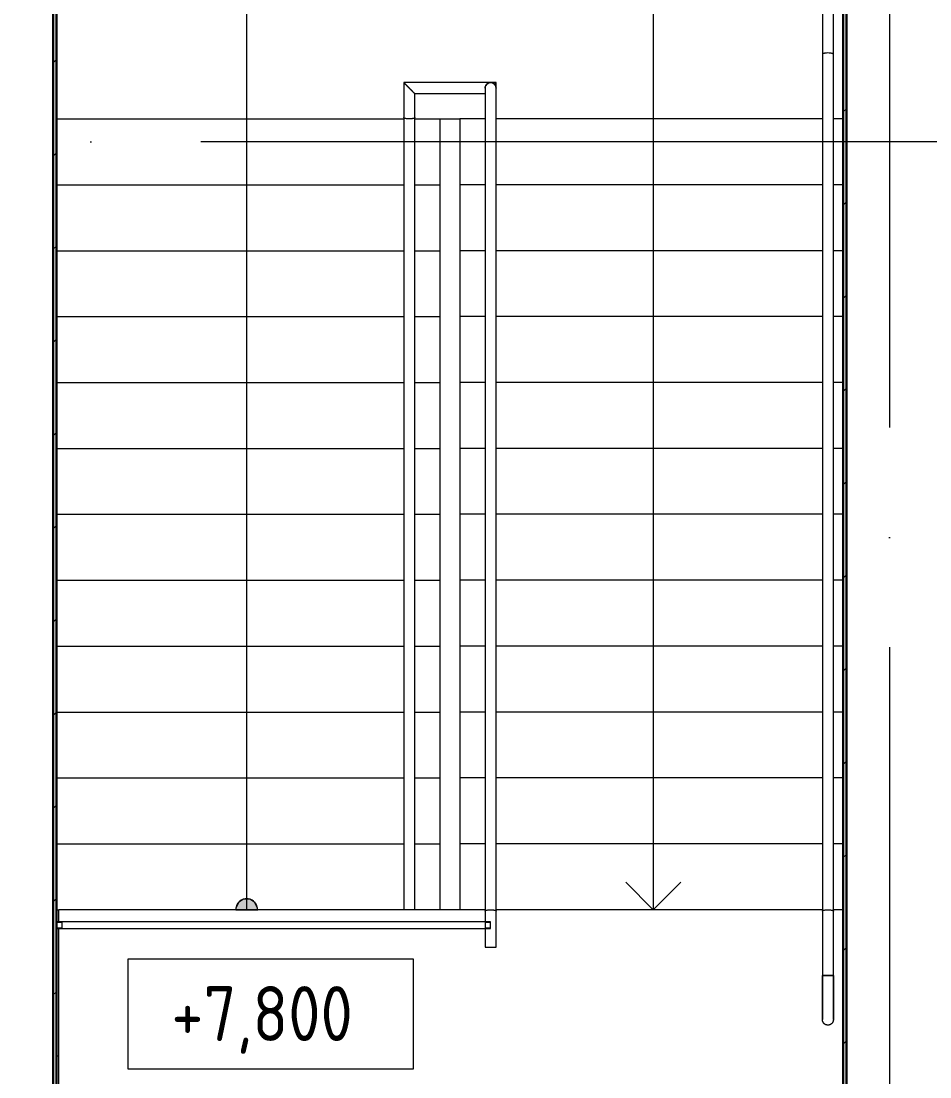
# Model space of a CAD drawing. Header units: millimetres. Extents: x -421858 to 614926, y -468665 to 141641.
# Drawn here: x 264194 to 268330, y -7219 to -2413 of the extents above; entities that cross this region are included whole.
import ezdxf

# ---------------------------------------------------------------- set-up
doc = ezdxf.new("R2010")
doc.units = ezdxf.units.MM
doc.linetypes.add('ADSK_Линия сетки', pattern=[25, 20, -2.5, 0, -2.5])
for name, color, linetype, lineweight in [('Аннотация', 7, 'Continuous', 18), ('Лестницы', 252, 'Continuous', 9), ('Ограждение', 252, 'Continuous', 9), ('Оси', 252, 'Continuous', 9), ('Отметки', 7, 'Continuous', 9), ('Перекрытие', 252, 'Continuous', 18), ('Стены внутренние', 7, 'Continuous', 18), ('Стены наружные', 7, 'Continuous', 18), ('Стрелки вверх', 252, 'Continuous', 18)]:
    doc.layers.add(name, color=color, linetype=linetype, lineweight=lineweight)
doc.styles.add('GOST Common_2', font='', dxfattribs={"width": 0.9, "height": 250})
doc.styles.get('GOST Common_2').set_extended_font_data('GOST type B')

# ---------------------------------------------------------------- blocks, each defined once
blk = doc.blocks.new('3 этаж')
at = {"layer": 'Стрелки вверх', "true_color": 0x636466}
h = blk.add_hatch(color=251, dxfattribs=at)
edge = h.paths.add_edge_path()
edge.add_arc((265220.8, -6458.4), 50, 359.8309, 540.1691)
edge.add_line((265170.8, -6458.6), (265220.8, -6458.4))
edge.add_line((265220.8, -6458.4), (265270.8, -6458.6))
blk.add_hatch(color=251, dxfattribs=at).paths.add_polyline_path([(265269.2, -6458.4), (265270.3, -6451.3), (265258.6, -6425.7), (265234.9, -6410.5), (265206.7, -6410.5), (265183, -6425.7), (265171.3, -6451.3), (265172.3, -6458.4)])
at = {"layer": 'Аннотация', "color": 251, "lineweight": 20, "true_color": 0x636466, "extrusion": (0, 0, -1)}
for p, q in [((265979.2, -6682.7), (264679.2, -6682.7)), ((264679.2, -6682.7), (264679.2, -7182.7)), ((265979.2, -7182.7), (265979.2, -6682.7)), ((264679.2, -7182.7), (265979.2, -7182.7))]:
    blk.add_line(p, q, dxfattribs=at)
at = {"layer": 'Лестницы', "color": 251, "true_color": 0x636466}
for p, q in [((264355.8, -2858.4), (265935.8, -2858.4)), ((264355.8, -2858.4), (265935.8, -2858.4)), ((265985.8, -2858.4), (266100.8, -2858.4)), ((265985.8, -2858.4), (266100.8, -2858.4)), ((266100.8, -2858.4), (266190.8, -2858.4)), ((266100.8, -3158.4), (266100.8, -2858.4)), ((266305.8, -2858.4), (266190.8, -2858.4)), ((266190.8, -2858.4), (266190.8, -3158.4)), ((266305.8, -2858.4), (266190.8, -2858.4)), ((267840.8, -2858.4), (266355.8, -2858.4)), ((267840.8, -2858.4), (266355.8, -2858.4)), ((267935.8, -2858.4), (267890.8, -2858.4)), ((267935.8, -2858.4), (267890.8, -2858.4)), ((264355.8, -3158.4), (265935.9, -3158.4)), ((264355.8, -3158.4), (265935.9, -3158.4)), ((265985.7, -3158.4), (266100.8, -3158.4)), ((265985.7, -3158.4), (266100.8, -3158.4)), ((266100.8, -3458.4), (266100.8, -3158.4)), ((266190.8, -3158.4), (266190.8, -3458.4)), ((266305.8, -3158.4), (266190.8, -3158.4)), ((266305.8, -3158.4), (266190.8, -3158.4)), ((267840.8, -3158.4), (266355.8, -3158.4)), ((267840.8, -3158.4), (266355.8, -3158.4)), ((267935.8, -3158.4), (267890.8, -3158.4)), ((267935.8, -3158.4), (267890.8, -3158.4)), ((264355.8, -3458.4), (265935.9, -3458.4)), ((264355.8, -3458.4), (265935.9, -3458.4)), ((265985.6, -3458.4), (266100.8, -3458.4)), ((265985.6, -3458.4), (266100.8, -3458.4)), ((266100.8, -3758.4), (266100.8, -3458.4)), ((266190.8, -3458.4), (266190.8, -3758.4)), ((266305.8, -3458.4), (266190.8, -3458.4)), ((266305.8, -3458.4), (266190.8, -3458.4)), ((267840.8, -3458.4), (266355.8, -3458.4)), ((267840.8, -3458.4), (266355.8, -3458.4)), ((267935.8, -3458.4), (267890.8, -3458.4)), ((267935.8, -3458.4), (267890.8, -3458.4)), ((264355.8, -3758.4), (265936, -3758.4)), ((264355.8, -3758.4), (265936, -3758.4)), ((265985.6, -3758.4), (266100.8, -3758.4)), ((265985.6, -3758.4), (266100.8, -3758.4)), ((266100.8, -4058.4), (266100.8, -3758.4)), ((266190.8, -3758.4), (266190.8, -4058.4)), ((266305.8, -3758.4), (266190.8, -3758.4)), ((266305.8, -3758.4), (266190.8, -3758.4)), ((267840.8, -3758.4), (266355.8, -3758.4)), ((267840.8, -3758.4), (266355.8, -3758.4)), ((267935.8, -3758.4), (267890.8, -3758.4)), ((267935.8, -3758.4), (267890.8, -3758.4)), ((264355.8, -4058.4), (265935.8, -4058.4)), ((264355.8, -4058.4), (265935.8, -4058.4)), ((265985.8, -4058.4), (266100.8, -4058.4)), ((265985.8, -4058.4), (266100.8, -4058.4)), ((266100.8, -4358.4), (266100.8, -4058.4)), ((266190.8, -4058.4), (266190.8, -4358.4)), ((266305.8, -4058.4), (266190.8, -4058.4)), ((266305.8, -4058.4), (266190.8, -4058.4)), ((267840.8, -4058.4), (266355.8, -4058.4)), ((267840.8, -4058.4), (266355.8, -4058.4)), ((267935.8, -4058.4), (267890.8, -4058.4)), ((267935.8, -4058.4), (267890.8, -4058.4)), ((264355.8, -4358.4), (265935.8, -4358.4)), ((264355.8, -4358.4), (265935.8, -4358.4)), ((265985.8, -4358.4), (266100.8, -4358.4)), ((265985.8, -4358.4), (266100.8, -4358.4)), ((266100.8, -4658.4), (266100.8, -4358.4)), ((266190.8, -4358.4), (266190.8, -4658.4)), ((266305.8, -4358.4), (266190.8, -4358.4)), ((266305.8, -4358.4), (266190.8, -4358.4)), ((267840.8, -4358.4), (266355.8, -4358.4)), ((267840.8, -4358.4), (266355.8, -4358.4)), ((267935.8, -4358.4), (267890.8, -4358.4)), ((267935.8, -4358.4), (267890.8, -4358.4)), ((264355.8, -4658.4), (265935.8, -4658.4)), ((264355.8, -4658.4), (265935.8, -4658.4)), ((265985.8, -4658.4), (266100.8, -4658.4)), ((265985.8, -4658.4), (266100.8, -4658.4)), ((266100.8, -4958.4), (266100.8, -4658.4)), ((266190.8, -4658.4), (266190.8, -4958.4)), ((266305.8, -4658.4), (266190.8, -4658.4)), ((266305.8, -4658.4), (266190.8, -4658.4)), ((267840.8, -4658.4), (266355.8, -4658.4)), ((267840.8, -4658.4), (266355.8, -4658.4)), ((267935.8, -4658.4), (267890.8, -4658.4)), ((267935.8, -4658.4), (267890.8, -4658.4)), ((264355.8, -4958.4), (265935.8, -4958.4)), ((264355.8, -4958.4), (265935.8, -4958.4)), ((265985.8, -4958.4), (266100.8, -4958.4)), ((265985.8, -4958.4), (266100.8, -4958.4)), ((266100.8, -5258.4), (266100.8, -4958.4)), ((266190.8, -4958.4), (266190.8, -5258.4)), ((266305.8, -4958.4), (266190.8, -4958.4)), ((266305.8, -4958.4), (266190.8, -4958.4)), ((267840.8, -4958.4), (266355.8, -4958.4)), ((267840.8, -4958.4), (266355.8, -4958.4)), ((267935.8, -4958.4), (267890.8, -4958.4)), ((267935.8, -4958.4), (267890.8, -4958.4)), ((264355.8, -5258.4), (265935.8, -5258.4)), ((264355.8, -5258.4), (265935.8, -5258.4)), ((265985.8, -5258.4), (266100.8, -5258.4)), ((265985.8, -5258.4), (266100.8, -5258.4)), ((266100.8, -5558.4), (266100.8, -5258.4)), ((266190.8, -5258.4), (266190.8, -5558.4)), ((266305.8, -5258.4), (266190.8, -5258.4)), ((266305.8, -5258.4), (266190.8, -5258.4)), ((267840.8, -5258.4), (266355.8, -5258.4)), ((267840.8, -5258.4), (266355.8, -5258.4)), ((267935.8, -5258.4), (267890.8, -5258.4)), ((267935.8, -5258.4), (267890.8, -5258.4)), ((264355.8, -5558.4), (265935.8, -5558.4)), ((264355.8, -5558.4), (265935.8, -5558.4)), ((265985.8, -5558.4), (266100.8, -5558.4)), ((265985.8, -5558.4), (266100.8, -5558.4)), ((266100.8, -5858.4), (266100.8, -5558.4)), ((266190.8, -5558.4), (266190.8, -5858.4)), ((266305.8, -5558.4), (266190.8, -5558.4)), ((266305.8, -5558.4), (266190.8, -5558.4)), ((267841, -5558.4), (266355.8, -5558.4)), ((267841, -5558.4), (266355.8, -5558.4)), ((267935.8, -5558.4), (267890.6, -5558.4)), ((267935.8, -5558.4), (267890.6, -5558.4)), ((264355.8, -5858.4), (265935.8, -5858.4)), ((264355.8, -5858.4), (265935.8, -5858.4)), ((265985.8, -5858.4), (266100.8, -5858.4)), ((265985.8, -5858.4), (266100.8, -5858.4)), ((266100.8, -6158.4), (266100.8, -5858.4)), ((266190.8, -5858.4), (266190.8, -6158.4)), ((266305.8, -5858.4), (266190.8, -5858.4)), ((266305.8, -5858.4), (266190.8, -5858.4)), ((267840.9, -5858.4), (266355.8, -5858.4)), ((267840.9, -5858.4), (266355.8, -5858.4)), ((267935.8, -5858.4), (267890.6, -5858.4)), ((267935.8, -5858.4), (267890.6, -5858.4)), ((264355.8, -6158.4), (265935.8, -6158.4)), ((264355.8, -6158.4), (265935.8, -6158.4)), ((265985.8, -6158.4), (266100.8, -6158.4)), ((265985.8, -6158.4), (266100.8, -6158.4)), ((266100.8, -6458.4), (266100.8, -6158.4)), ((266190.8, -6158.4), (266190.8, -6458.4)), ((266305.8, -6158.4), (266190.8, -6158.4)), ((266305.8, -6158.4), (266190.8, -6158.4)), ((267840.8, -6158.4), (266355.8, -6158.4)), ((267840.8, -6158.4), (266355.8, -6158.4)), ((267935.8, -6158.4), (267890.7, -6158.4)), ((267935.8, -6158.4), (267890.7, -6158.4)), ((266190.8, -6458.4), (264365.8, -6458.4)), ((266305.8, -6458.4), (266190.8, -6458.4)), ((266305.8, -6458.4), (266190.8, -6458.4)), ((267840.8, -6458.4), (266355.8, -6458.4)), ((267840.8, -6458.4), (266355.8, -6458.4)), ((267935.8, -6458.4), (267890.8, -6458.4)), ((267935.8, -6458.4), (267890.8, -6458.4))]:
    blk.add_line(p, q, dxfattribs=at)
at = {"layer": 'Ограждение', "color": 251, "true_color": 0x636466}
for p, q in [((267840.8, -2258.4), (267840.8, -2564.3)), ((267890.8, -2564.3), (267890.8, -2258.4)), ((267840.8, -2564.3), (267840.8, -6464.3)), ((267890.8, -6464.3), (267890.8, -2564.3)), ((266330.8, -2693.4), (265935.8, -2693.4)), ((265935.8, -2693.4), (265935.8, -2852.5)), ((266305.8, -2718.4), (266306.6, -2712)), ((266306.6, -2712), (266305.8, -2718.4)), ((266305.8, -2718.4), (266305.8, -6464.3)), ((266306.6, -2712), (266309.1, -2705.9)), ((266309.1, -2705.9), (266306.6, -2712)), ((266309.1, -2705.9), (266313.1, -2700.8)), ((266313.1, -2700.8), (266309.1, -2705.9)), ((266313.1, -2700.8), (266318.3, -2696.8)), ((266318.3, -2696.8), (266313.1, -2700.8)), ((266318.3, -2696.8), (266324.3, -2694.3)), ((266324.3, -2694.3), (266318.3, -2696.8)), ((266324.3, -2694.3), (266330.8, -2693.4)), ((266330.8, -2693.4), (266324.3, -2694.3)), ((266330.8, -2693.4), (266337.2, -2694.3)), ((266337.2, -2694.3), (266330.8, -2693.4)), ((266355.8, -2693.4), (266330.8, -2693.4)), ((266337.2, -2694.3), (266343.3, -2696.8)), ((266343.3, -2696.8), (266337.2, -2694.3)), ((266343.3, -2696.8), (266348.5, -2700.8)), ((266348.5, -2700.8), (266343.3, -2696.8)), ((266348.5, -2700.8), (266352.4, -2705.9)), ((266352.4, -2705.9), (266348.5, -2700.8)), ((266352.4, -2705.9), (266354.9, -2712)), ((266354.9, -2712), (266352.4, -2705.9)), ((266354.9, -2712), (266355.8, -2718.4)), ((266355.8, -2718.4), (266354.9, -2712)), ((266355.8, -2718.4), (266355.8, -2693.4)), ((266355.8, -6464.3), (266355.8, -2718.4)), ((265985.8, -2743.4), (266305.8, -2743.4)), ((265985.8, -2852.5), (265985.8, -2743.4)), ((265935.8, -2852.5), (265935.8, -6458.4)), ((265985.8, -6458.4), (265985.8, -2852.5)), ((264355.8, -6458.4), (264365.8, -6458.4)), ((264365.8, -6513.4), (264365.8, -6458.4)), ((266305.8, -6464.3), (266305.8, -6513.4)), ((266355.8, -6528.4), (266355.8, -6464.3)), ((267840.8, -6464.3), (267840.8, -6758.4)), ((267890.8, -6758.4), (267890.8, -6464.3)), ((266330.8, -6513.4), (264355.8, -6513.4)), ((266330.8, -6515.5), (266330.8, -6513.4)), ((266355.8, -6628.4), (266355.8, -6528.4)), ((264355.8, -6543.4), (266330.8, -6543.4)), ((264365.8, -8333.4), (264365.8, -6543.4)), ((266305.8, -6543.4), (266305.8, -6628.4)), ((266330.8, -6543.4), (266330.8, -6541.4)), ((266305.8, -6628.4), (266355.8, -6628.4)), ((267840.8, -6758.4), (267890.8, -6758.4)), ((267840.8, -6758.4), (267840.8, -6766.4)), ((267840.8, -6760.6), (267840.8, -6758.4)), ((267865.8, -6758.4), (267840.8, -6758.4)), ((267840.8, -6768.6), (267840.8, -6760.6)), ((267840.8, -6766.4), (267840.8, -6774.4)), ((267840.8, -6776.6), (267840.8, -6768.6)), ((267840.8, -6774.4), (267840.8, -6782.4)), ((267890.8, -6758.4), (267865.8, -6758.4)), ((267890.8, -6758.4), (267890.8, -6766.4)), ((267890.8, -6760.6), (267890.8, -6758.4)), ((267890.8, -6768.6), (267890.8, -6760.6)), ((267890.8, -6766.4), (267890.8, -6774.4)), ((267890.8, -6776.6), (267890.8, -6768.6)), ((267890.8, -6774.4), (267890.8, -6782.4)), ((267840.8, -6784.5), (267840.8, -6776.6)), ((267840.8, -6782.4), (267840.8, -6790.3)), ((267840.8, -6792.4), (267840.8, -6784.5)), ((267840.8, -6790.3), (267840.8, -6798.2)), ((267840.8, -6800.3), (267840.8, -6792.4)), ((267840.8, -6798.2), (267840.8, -6806)), ((267840.8, -6808.1), (267840.8, -6800.3)), ((267840.8, -6806), (267840.8, -6813.7)), ((267840.8, -6815.8), (267840.8, -6808.1)), ((267840.8, -6813.7), (267840.8, -6821.4)), ((267840.8, -6823.4), (267840.8, -6815.8)), ((267840.8, -6821.4), (267840.8, -6828.9)), ((267840.8, -6830.9), (267840.8, -6823.4)), ((267890.8, -6784.5), (267890.8, -6776.6)), ((267890.8, -6782.4), (267890.8, -6790.3)), ((267890.8, -6792.4), (267890.8, -6784.5)), ((267890.8, -6790.3), (267890.8, -6798.2)), ((267890.8, -6800.3), (267890.8, -6792.4)), ((267890.8, -6798.2), (267890.8, -6806)), ((267890.8, -6808.1), (267890.8, -6800.3)), ((267890.8, -6806), (267890.8, -6813.7)), ((267890.8, -6815.8), (267890.8, -6808.1)), ((267890.8, -6813.7), (267890.8, -6821.4)), ((267890.8, -6823.4), (267890.8, -6815.8)), ((267890.8, -6821.4), (267890.8, -6828.9)), ((267890.8, -6830.9), (267890.8, -6823.4)), ((267840.8, -6828.9), (267840.8, -6836.3)), ((267840.8, -6838.3), (267840.8, -6830.9)), ((267840.8, -6836.3), (267840.8, -6843.6)), ((267840.8, -6845.6), (267840.8, -6838.3)), ((267840.8, -6843.6), (267840.8, -6850.8)), ((267840.8, -6852.7), (267840.8, -6845.6)), ((267840.8, -6850.8), (267840.8, -6857.8)), ((267840.8, -6859.7), (267840.8, -6852.7)), ((267840.8, -6857.8), (267840.8, -6864.7)), ((267840.8, -6866.5), (267840.8, -6859.7)), ((267840.8, -6864.7), (267840.8, -6871.4)), ((267840.8, -6873.1), (267840.8, -6866.5)), ((267840.8, -6871.4), (267840.8, -6877.9)), ((267890.8, -6828.9), (267890.8, -6836.3)), ((267890.8, -6838.3), (267890.8, -6830.9)), ((267890.8, -6836.3), (267890.8, -6843.6)), ((267890.8, -6845.6), (267890.8, -6838.3)), ((267890.8, -6843.6), (267890.8, -6850.8)), ((267890.8, -6852.7), (267890.8, -6845.6)), ((267890.8, -6850.8), (267890.8, -6857.8)), ((267890.8, -6859.7), (267890.8, -6852.7)), ((267890.8, -6857.8), (267890.8, -6864.7)), ((267890.8, -6866.5), (267890.8, -6859.7)), ((267890.8, -6864.7), (267890.8, -6871.4)), ((267890.8, -6873.1), (267890.8, -6866.5)), ((267890.8, -6871.4), (267890.8, -6877.9)), ((267840.8, -6879.6), (267840.8, -6873.1)), ((267840.8, -6877.9), (267840.8, -6884.2)), ((267840.8, -6885.9), (267840.8, -6879.6)), ((267840.8, -6884.2), (267840.8, -6890.3)), ((267840.8, -6891.9), (267840.8, -6885.9)), ((267840.8, -6890.3), (267840.8, -6896.2)), ((267840.8, -6897.8), (267840.8, -6891.9)), ((267840.8, -6896.2), (267840.8, -6901.9)), ((267840.8, -6903.4), (267840.8, -6897.8)), ((267840.8, -6901.9), (267840.8, -6907.4)), ((267840.8, -6908.8), (267840.8, -6903.4)), ((267840.8, -6907.4), (267840.8, -6912.6)), ((267840.8, -6914), (267840.8, -6908.8)), ((267840.8, -6912.6), (267840.8, -6917.6)), ((267840.8, -6918.9), (267840.8, -6914)), ((267840.8, -6917.6), (267840.8, -6922.3)), ((267840.8, -6923.5), (267840.8, -6918.9)), ((267890.8, -6879.6), (267890.8, -6873.1)), ((267890.8, -6877.9), (267890.8, -6884.2)), ((267890.8, -6885.9), (267890.8, -6879.6)), ((267890.8, -6884.2), (267890.8, -6890.3)), ((267890.8, -6891.9), (267890.8, -6885.9)), ((267890.8, -6890.3), (267890.8, -6896.2)), ((267890.8, -6897.8), (267890.8, -6891.9)), ((267890.8, -6896.2), (267890.8, -6901.9)), ((267890.8, -6903.4), (267890.8, -6897.8)), ((267890.8, -6901.9), (267890.8, -6907.4)), ((267890.8, -6908.8), (267890.8, -6903.4)), ((267890.8, -6907.4), (267890.8, -6912.6)), ((267890.8, -6914), (267890.8, -6908.8)), ((267890.8, -6912.6), (267890.8, -6917.6)), ((267890.8, -6918.9), (267890.8, -6914)), ((267890.8, -6917.6), (267890.8, -6922.3)), ((267890.8, -6923.5), (267890.8, -6918.9)), ((267840.8, -6922.3), (267840.8, -6926.7)), ((267840.8, -6927.9), (267840.8, -6923.5)), ((267840.8, -6926.7), (267840.8, -6930.9)), ((267840.8, -6932), (267840.8, -6927.9)), ((267840.8, -6930.9), (267840.8, -6934.8)), ((267840.8, -6935.8), (267840.8, -6932)), ((267840.8, -6934.8), (267840.8, -6938.5)), ((267840.8, -6939.4), (267840.8, -6935.8)), ((267840.8, -6938.5), (267840.8, -6941.8)), ((267840.8, -6942.7), (267840.8, -6939.4)), ((267840.8, -6941.8), (267840.8, -6944.9)), ((267840.8, -6945.6), (267840.8, -6942.7)), ((267840.8, -6944.9), (267840.8, -6947.6)), ((267840.8, -6948.3), (267840.8, -6945.6)), ((267840.8, -6947.6), (267840.8, -6950)), ((267840.8, -6950.7), (267840.8, -6948.3)), ((267840.8, -6950), (267840.8, -6952.2)), ((267840.8, -6952.7), (267840.8, -6950.7)), ((267840.8, -6952.2), (267840.8, -6954)), ((267840.8, -6954.5), (267840.8, -6952.7)), ((267840.8, -6954), (267840.8, -6955.5)), ((267840.8, -6955.9), (267840.8, -6954.5)), ((267840.8, -6955.5), (267840.8, -6956.7)), ((267840.8, -6957), (267840.8, -6955.9)), ((267840.8, -6956.7), (267840.8, -6957.6)), ((267840.8, -6957.8), (267840.8, -6957)), ((267840.8, -6957.6), (267840.8, -6958.2)), ((267840.8, -6958.3), (267840.8, -6957.8)), ((267840.8, -6958.2), (267840.8, -6958.4)), ((267840.8, -6958.4), (267840.8, -6958.3)), ((267840.8, -6958.7), (267840.8, -6958.4)), ((267840.8, -6958.4), (267840.8, -6958.4)), ((267840.8, -6959.7), (267840.8, -6958.7)), ((267840.9, -6960.7), (267840.8, -6959.7)), ((267841, -6961.7), (267840.9, -6960.7)), ((267841.1, -6962.7), (267841, -6961.7)), ((267841.3, -6963.7), (267841.1, -6962.7)), ((267841.6, -6964.6), (267841.3, -6963.7)), ((267841.8, -6965.6), (267841.6, -6964.6)), ((267842.1, -6966.6), (267841.8, -6965.6)), ((267842.5, -6967.5), (267842.1, -6966.6)), ((267842.9, -6968.4), (267842.5, -6967.5)), ((267888.8, -6968.2), (267888.4, -6969.1)), ((267889.2, -6967.3), (267888.8, -6968.2)), ((267889.5, -6966.3), (267889.2, -6967.3)), ((267889.8, -6965.4), (267889.5, -6966.3)), ((267890.1, -6964.4), (267889.8, -6965.4)), ((267890.3, -6963.4), (267890.1, -6964.4)), ((267890.5, -6962.4), (267890.3, -6963.4)), ((267890.6, -6961.4), (267890.5, -6962.4)), ((267890.7, -6960.4), (267890.6, -6961.4)), ((267890.8, -6959.4), (267890.7, -6960.4)), ((267890.8, -6922.3), (267890.8, -6926.7)), ((267890.8, -6927.9), (267890.8, -6923.5)), ((267890.8, -6926.7), (267890.8, -6930.9)), ((267890.8, -6932), (267890.8, -6927.9)), ((267890.8, -6930.9), (267890.8, -6934.8)), ((267890.8, -6935.8), (267890.8, -6932)), ((267890.8, -6934.8), (267890.8, -6938.5)), ((267890.8, -6939.4), (267890.8, -6935.8)), ((267890.8, -6938.5), (267890.8, -6941.8)), ((267890.8, -6942.7), (267890.8, -6939.4)), ((267890.8, -6941.8), (267890.8, -6944.9)), ((267890.8, -6945.6), (267890.8, -6942.7)), ((267890.8, -6944.9), (267890.8, -6947.6)), ((267890.8, -6948.3), (267890.8, -6945.6)), ((267890.8, -6947.6), (267890.8, -6950)), ((267890.8, -6950.7), (267890.8, -6948.3)), ((267890.8, -6950), (267890.8, -6952.2)), ((267890.8, -6952.7), (267890.8, -6950.7)), ((267890.8, -6952.2), (267890.8, -6954)), ((267890.8, -6954.5), (267890.8, -6952.7)), ((267890.8, -6954), (267890.8, -6955.5)), ((267890.8, -6955.9), (267890.8, -6954.5)), ((267890.8, -6955.5), (267890.8, -6956.7)), ((267890.8, -6957), (267890.8, -6955.9)), ((267890.8, -6956.7), (267890.8, -6957.6)), ((267890.8, -6957.8), (267890.8, -6957)), ((267890.8, -6957.6), (267890.8, -6958.2)), ((267890.8, -6958.3), (267890.8, -6957.8)), ((267890.8, -6958.2), (267890.8, -6958.4)), ((267890.8, -6958.4), (267890.8, -6958.3)), ((267890.8, -6958.4), (267890.8, -6959.4)), ((267890.8, -6958.4), (267890.8, -6958.4)), ((267843.3, -6969.3), (267842.9, -6968.4)), ((267843.7, -6970.2), (267843.3, -6969.3)), ((267844.2, -6971.1), (267843.7, -6970.2)), ((267844.7, -6972), (267844.2, -6971.1)), ((267845.3, -6972.8), (267844.7, -6972)), ((267845.9, -6973.6), (267845.3, -6972.8)), ((267846.5, -6974.4), (267845.9, -6973.6)), ((267847.2, -6975.1), (267846.5, -6974.4)), ((267847.8, -6975.9), (267847.2, -6975.1)), ((267848.6, -6976.6), (267847.8, -6975.9)), ((267849.3, -6977.2), (267848.6, -6976.6)), ((267850.1, -6977.9), (267849.3, -6977.2)), ((267850.8, -6978.5), (267850.1, -6977.9)), ((267851.7, -6979.1), (267850.8, -6978.5)), ((267852.5, -6979.6), (267851.7, -6979.1)), ((267853.4, -6980.1), (267852.5, -6979.6)), ((267854.2, -6980.6), (267853.4, -6980.1)), ((267855.1, -6981.1), (267854.2, -6980.6)), ((267856, -6981.5), (267855.1, -6981.1)), ((267857, -6981.8), (267856, -6981.5)), ((267857.9, -6982.2), (267857, -6981.8)), ((267858.9, -6982.5), (267857.9, -6982.2)), ((267859.8, -6982.7), (267858.9, -6982.5)), ((267860.8, -6982.9), (267859.8, -6982.7)), ((267861.8, -6983.1), (267860.8, -6982.9)), ((267862.8, -6983.3), (267861.8, -6983.1)), ((267863.8, -6983.4), (267862.8, -6983.3)), ((267864.8, -6983.4), (267863.8, -6983.4)), ((267865.8, -6983.4), (267864.8, -6983.4)), ((267866, -6983.4), (267865.8, -6983.4)), ((267867, -6983.4), (267866, -6983.4)), ((267868, -6983.3), (267867, -6983.4)), ((267869, -6983.2), (267868, -6983.3)), ((267870, -6983.1), (267869, -6983.2)), ((267871, -6982.9), (267870, -6983.1)), ((267872, -6982.7), (267871, -6982.9)), ((267872.9, -6982.4), (267872, -6982.7)), ((267873.9, -6982.1), (267872.9, -6982.4)), ((267874.8, -6981.7), (267873.9, -6982.1)), ((267875.8, -6981.4), (267874.8, -6981.7)), ((267876.7, -6980.9), (267875.8, -6981.4)), ((267877.6, -6980.5), (267876.7, -6980.9)), ((267878.4, -6980), (267877.6, -6980.5)), ((267879.3, -6979.5), (267878.4, -6980)), ((267880.1, -6978.9), (267879.3, -6979.5)), ((267880.9, -6978.3), (267880.1, -6978.9)), ((267881.7, -6977.7), (267880.9, -6978.3)), ((267882.5, -6977.1), (267881.7, -6977.7)), ((267883.2, -6976.4), (267882.5, -6977.1)), ((267883.9, -6975.7), (267883.2, -6976.4)), ((267884.6, -6974.9), (267883.9, -6975.7)), ((267885.2, -6974.2), (267884.6, -6974.9)), ((267885.8, -6973.4), (267885.2, -6974.2)), ((267886.4, -6972.6), (267885.8, -6973.4)), ((267887, -6971.7), (267886.4, -6972.6)), ((267887.5, -6970.9), (267887, -6971.7)), ((267888, -6970), (267887.5, -6970.9)), ((267888.4, -6969.1), (267888, -6970))]:
    blk.add_line(p, q, dxfattribs=at)
at = {"layer": 'Ограждение', "color": 251, "lineweight": 18, "true_color": 0x636466}
for p, q in [((264380.8, -6515.9), (264355.8, -6515.9)), ((264380.8, -6540.9), (264380.8, -6515.9)), ((266305.8, -6515.9), (266305.8, -6540.9)), ((266330.8, -6515.9), (266305.8, -6515.9)), ((266330.8, -6540.9), (266330.8, -6515.9)), ((264355.8, -6540.9), (264380.8, -6540.9)), ((266305.8, -6540.9), (266330.8, -6540.9))]:
    blk.add_line(p, q, dxfattribs=at)
at = {"layer": 'Ограждение', "color": 251, "linetype": 'Continuous', "true_color": 0x636466}
blk.add_line((264355.8, -7123.7), (264365.8, -7123.7), dxfattribs=at)
at = {"layer": 'Ограждение', "color": 251, "true_color": 0x636466}
for points, knots in [([(267890.8, -2564.3), (267890.8, -2563.8), (267890.2, -2562.8), (267887.7, -2561.4), (267883.7, -2560.1), (267876.7, -2558.9), (267865.8, -2558.2), (267854.9, -2558.9), (267847.9, -2560.1), (267843.9, -2561.4), (267841.4, -2562.8), (267840.8, -2563.8), (267840.8, -2564.3)], [-1, -1, -1, -1, -0.916667, -0.833333, -0.75, -0.666667, -0.5, -0.333333, -0.25, -0.166667, -0.083333, 0, 0, 0, 0]), ([(265935.8, -2693.4), (265935.8, -2693.5), (265936.2, -2693.9), (265937.6, -2695.3), (265939.1, -2696.7), (265940.6, -2698.2), (265942, -2699.6), (265943.5, -2701.1), (265945.1, -2702.8), (265946.9, -2704.6), (265948.3, -2705.9), (265949.7, -2707.4), (265951.2, -2708.9), (265952.7, -2710.4), (265954.3, -2712), (265955.9, -2713.6), (265957.5, -2715.2), (265959.1, -2716.8), (265960.8, -2718.4), (265962.4, -2720.1), (265964, -2721.7), (265965.7, -2723.3), (265967.3, -2724.9), (265968.8, -2726.5), (265970.4, -2728), (265971.8, -2729.5), (265973.3, -2731), (265974.7, -2732.3), (265976.5, -2734.1), (265978.1, -2735.8), (265979.6, -2737.2), (265981, -2738.6), (265982.5, -2740.2), (265983.9, -2741.6), (265985.3, -2743), (265985.8, -2743.4), (265985.8, -2743.4)], [-1, -1, -1, -1, -0.916667, -0.875, -0.833333, -0.791667, -0.770833, -0.75, -0.708333, -0.6875, -0.666667, -0.645833, -0.625, -0.604167, -0.583333, -0.5625, -0.541667, -0.520833, -0.5, -0.479167, -0.458333, -0.4375, -0.416667, -0.395833, -0.375, -0.354167, -0.333333, -0.3125, -0.291667, -0.25, -0.229167, -0.208333, -0.166667, -0.125, -0.083333, 0, 0, 0, 0]), ([(266348.5, -2700.8), (266348.8, -2700.4), (266349.6, -2699.6), (266351, -2698.3), (266352.5, -2696.7), (266353.9, -2695.3), (266355.4, -2693.9), (266355.8, -2693.4), (266355.8, -2693.4)], [0.75, 0.75, 0.75, 0.75, 0.7708333, 0.7916667, 0.8333333, 0.875, 0.9166667, 1, 1, 1, 1]), ([(265985.8, -2852.5), (265985.8, -2853), (265985.2, -2854.1), (265982.7, -2855.5), (265978.7, -2856.8), (265971.7, -2858), (265960.8, -2858.7), (265949.9, -2858), (265942.9, -2856.8), (265938.9, -2855.5), (265936.4, -2854.1), (265935.8, -2853), (265935.8, -2852.5)], [0, 0, 0, 0, 0.083333, 0.166667, 0.25, 0.333333, 0.5, 0.666667, 0.75, 0.833333, 0.916667, 1, 1, 1, 1]), ([(266305.8, -6464.3), (266305.8, -6463.8), (266306.4, -6462.8), (266308.9, -6461.4), (266312.9, -6460.1), (266319.9, -6458.9), (266330.8, -6458.2), (266341.7, -6458.9), (266348.7, -6460.1), (266352.7, -6461.4), (266355.2, -6462.8), (266355.8, -6463.8), (266355.8, -6464.3)], [0, 0, 0, 0, 0.083333, 0.166667, 0.25, 0.333333, 0.5, 0.666667, 0.75, 0.833333, 0.916667, 1, 1, 1, 1]), ([(267840.8, -6464.3), (267840.8, -6463.8), (267841.4, -6462.8), (267843.9, -6461.4), (267847.9, -6460.1), (267854.9, -6458.9), (267865.8, -6458.2), (267876.7, -6458.9), (267883.7, -6460.1), (267887.7, -6461.4), (267890.2, -6462.8), (267890.8, -6463.8), (267890.8, -6464.3)], [0, 0, 0, 0, 0.083333, 0.166667, 0.25, 0.333333, 0.5, 0.666667, 0.75, 0.833333, 0.916667, 1, 1, 1, 1])]:
    blk.add_open_spline(points, degree=3, knots=knots, dxfattribs=at)
at = {"layer": 'Оси', "color": 251, "linetype": 'ADSK_Линия сетки', "ltscale": 200, "true_color": 0x636466}
for p, q in [((268145.8, -263.4), (268145.8, -30119.6)), ((314013.1, -2963.4), (237073.5, -2963.4))]:
    blk.add_line(p, q, dxfattribs=at)
at = {"layer": 'Отметки', "color": 251, "lineweight": 20, "true_color": 0x636466}
blk.add_line((265313.7, -7182.7), (265329.2, -7182.7), dxfattribs=at)
at = {"layer": 'Перекрытие', "color": 251, "true_color": 0x636466}
for p, q in [((264355.8, -2858.4), (265935.8, -2858.4)), ((265985.8, -2858.4), (266190.8, -2858.4))]:
    blk.add_line(p, q, dxfattribs=at)
at = {"layer": 'Стены внутренние', "color": 251, "lineweight": 30, "true_color": 0x636466}
blk.add_line((264340.8, -8358.4), (264340.8, -1163.4), dxfattribs=at)
at = {"layer": 'Стены наружные', "color": 251, "lineweight": 30, "true_color": 0x636466}
for p, q in [((264355.8, -8343.4), (264355.8, -1178.4)), ((267935.8, -8343.4), (267935.8, -1178.4)), ((267950.8, -8478.4), (267950.8, -1163.4))]:
    blk.add_line(p, q, dxfattribs=at)
at = {"layer": 'Стены наружные', "color": 251, "linetype": 'Continuous', "lineweight": 9, "true_color": 0x636466}
for p, q in [((264340.8, -2603.7), (264355.8, -2588.7)), ((267935.8, -2827.1), (267950.8, -2812.1)), ((264340.8, -3027.9), (264355.8, -3012.9)), ((267935.8, -3251.3), (267950.8, -3236.3)), ((264340.8, -3452.2), (264355.8, -3437.2)), ((267935.8, -3675.6), (267950.8, -3660.6)), ((264340.8, -3876.5), (264355.8, -3861.5)), ((267935.8, -4099.8), (267950.8, -4084.8)), ((264340.8, -4300.7), (264355.8, -4285.7)), ((267935.8, -4524.1), (267950.8, -4509.1)), ((264340.8, -4725), (264355.8, -4710)), ((267935.8, -4948.4), (267950.8, -4933.4)), ((264340.8, -5149.3), (264355.8, -5134.3)), ((267935.8, -5372.6), (267950.8, -5357.6)), ((264340.8, -5573.5), (264355.8, -5558.5)), ((267935.8, -5796.9), (267950.8, -5781.9)), ((264340.8, -5997.8), (264355.8, -5982.8)), ((267935.8, -6221.2), (267950.8, -6206.2)), ((264340.8, -6422.1), (264355.8, -6407.1)), ((267935.8, -6645.4), (267950.8, -6630.4)), ((264340.8, -6846.3), (264355.8, -6831.3)), ((267935.8, -7069.7), (267950.8, -7054.7))]:
    blk.add_line(p, q, dxfattribs=at)
at = {"layer": 'Стрелки вверх', "color": 251, "true_color": 0x636466}
for p, q in [((265220.8, -2858.4), (265220.8, -2063.4)), ((267070.8, -2063.4), (267070.8, -2858.4)), ((265220.8, -3158.4), (265220.8, -2858.4)), ((267070.8, -2858.4), (267070.8, -3158.4)), ((265220.8, -3458.4), (265220.8, -3158.4)), ((267070.8, -3158.4), (267070.8, -3458.4)), ((265220.8, -3758.4), (265220.8, -3458.4)), ((267070.8, -3458.4), (267070.8, -3758.4)), ((265220.8, -4058.4), (265220.8, -3758.4)), ((267070.8, -3758.4), (267070.8, -4058.4)), ((265220.8, -4358.4), (265220.8, -4058.4)), ((267070.8, -4058.4), (267070.8, -4358.4)), ((265220.8, -4658.4), (265220.8, -4358.4)), ((267070.8, -4358.4), (267070.8, -4658.4)), ((265220.8, -4958.4), (265220.8, -4658.4)), ((267070.8, -4658.4), (267070.8, -4958.4)), ((265220.8, -5258.4), (265220.8, -4958.4)), ((267070.8, -4958.4), (267070.8, -5258.4)), ((265220.8, -5558.4), (265220.8, -5258.4)), ((267070.8, -5258.4), (267070.8, -5558.4)), ((265220.8, -5858.4), (265220.8, -5558.4)), ((267070.8, -5558.4), (267070.8, -5858.4)), ((265220.8, -6158.4), (265220.8, -5858.4)), ((267070.8, -5858.4), (267070.8, -6158.4)), ((265220.8, -6458.4), (265220.8, -6158.4)), ((267070.8, -6158.4), (267070.8, -6458.4)), ((267070.8, -6458.4), (266945.8, -6333.4)), ((267070.8, -6458.4), (267195.8, -6333.4)), ((265183, -6425.7), (265171.3, -6451.3)), ((265206.7, -6410.5), (265183, -6425.7)), ((265234.9, -6410.5), (265206.7, -6410.5)), ((265258.6, -6425.7), (265234.9, -6410.5)), ((265270.3, -6451.3), (265258.6, -6425.7)), ((265170.8, -6458.6), (265220.8, -6458.4)), ((265171.3, -6451.3), (265172.3, -6458.4)), ((265172.3, -6458.4), (265269.2, -6458.4)), ((265220.8, -6458.4), (265270.8, -6458.6)), ((265269.2, -6458.4), (265270.3, -6451.3))]:
    blk.add_line(p, q, dxfattribs=at)
blk.add_arc((265220.8, -6458.4), 50, 359.8309, 180.1691, dxfattribs=at)
at = {"layer": 'Отметки', "color": 251, "true_color": 0x636466, "style": 'GOST Common_2', "width": 0.9}
blk.add_text('+7,800', height=250, dxfattribs=at).set_placement((264878.1, -7056))

msp = doc.modelspace()

# ---------------------------------------------------------------- block references
msp.add_blockref('3 этаж', (0, 0))

doc.saveas('drawing.dxf')
